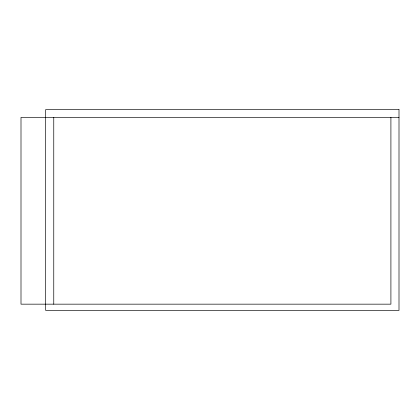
<?xml version="1.0" encoding="UTF-8"?>
<svg xmlns="http://www.w3.org/2000/svg" width="420" height="420" viewBox="0 0 420 420"><rect width="100%" height="100%" fill="white"/><g stroke="black" fill="none" stroke-linecap="round" stroke-linejoin="round"><path stroke-width="0.63" d="M399 117.39L21 117.39L21 304.164L390.91 304.164L390.91 117.39M53.76 117.39L53.76 304.164M399 109.61L45.665 109.61L45.665 310.391L399 310.391L399 109.61"/></g></svg>
